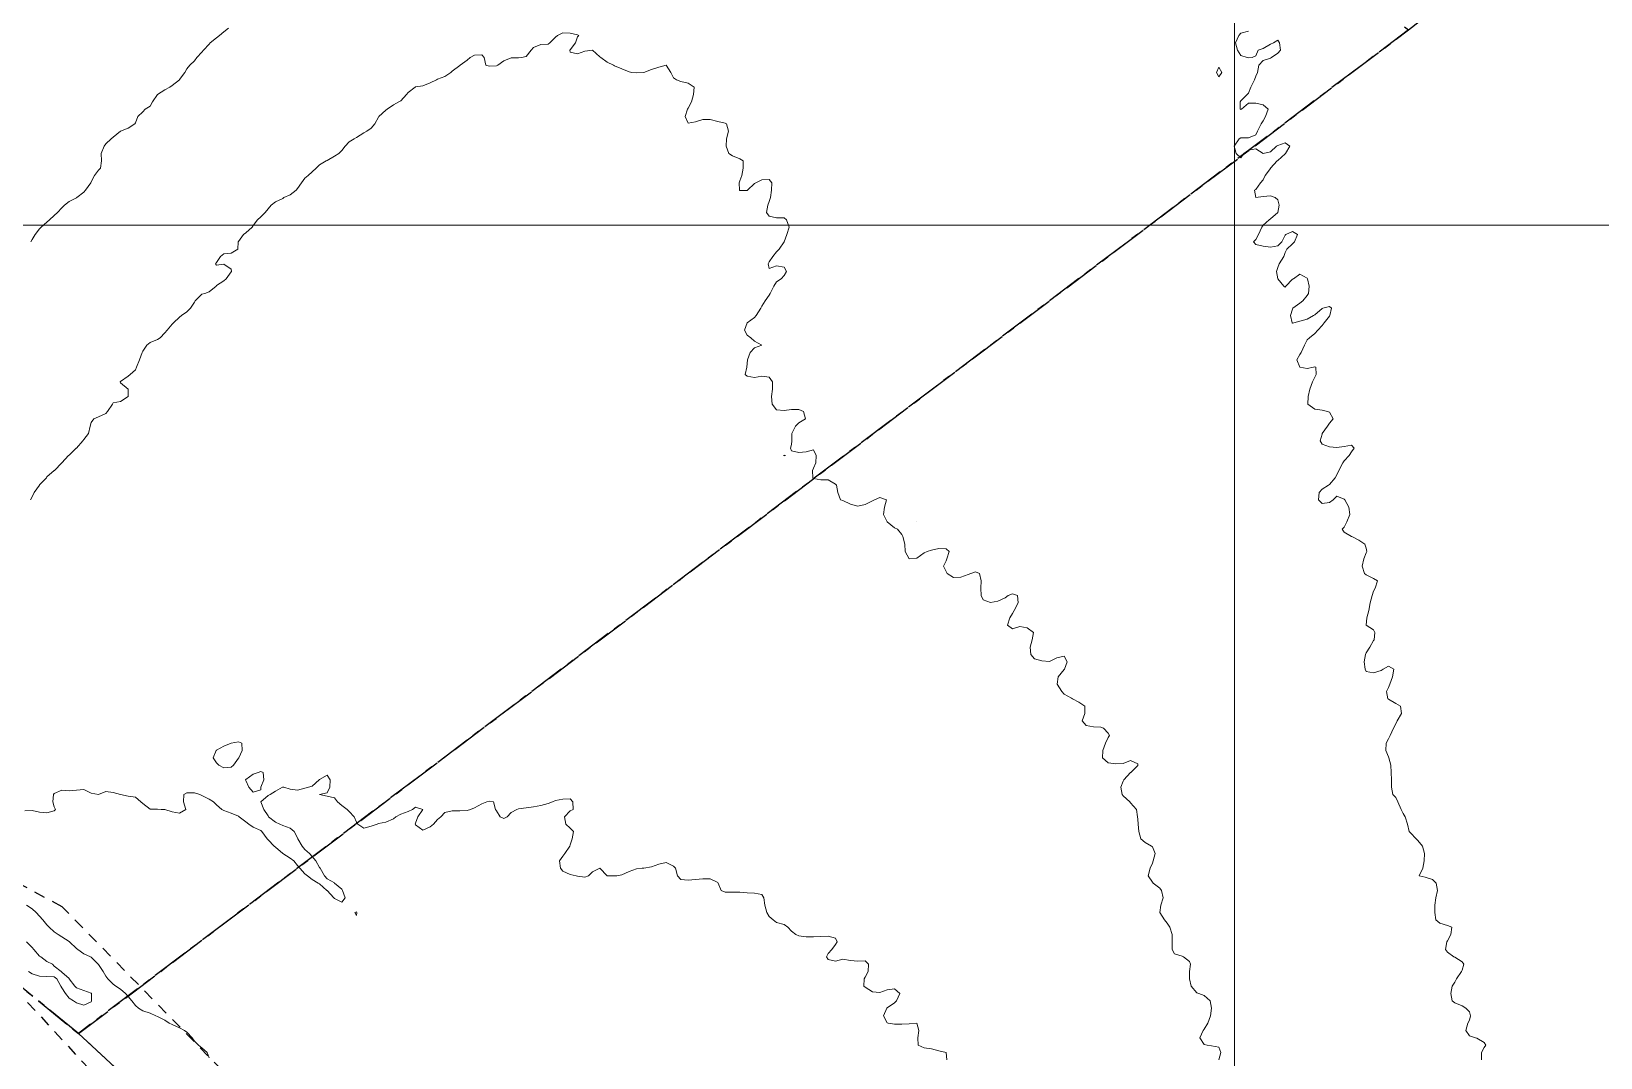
# Model space of a CAD drawing. Header units: centimetres. Extents: x 0 to 642158, y -847 to 649707.
# Drawn here: x 616185.2 to 616291.6, y 620330.9 to 620400.5 of the extents above; entities that cross this region are included whole.
import ezdxf

# ---------------------------------------------------------------- set-up
doc = ezdxf.new("R2010")
doc.units = ezdxf.units.CM
doc.header["$MEASUREMENT"] = 0
doc.linetypes.add('CENTERX2', pattern=[4, 2.5, -0.5, 0.5, -0.5])
doc.linetypes.add('JIS_02_0.7', pattern=[1.35, 0.75, -0.6])
for name, color, linetype, lineweight in [('MEV_grille', 254, 'Continuous', 9), ('WAL_parcellaire agricole', 7, 'JIS_02_0.7', 25), ('WAL_topographie 0.5', 253, 'Continuous', 20)]:
    doc.layers.add(name, color=color, linetype=linetype, lineweight=lineweight)
doc.layers.add('SPW_parcellaire cadastral', color=7, linetype='CENTERX2', lineweight=25, true_color=0xff0542)

# ---------------------------------------------------------------- blocks, each defined once
blk = doc.blocks.new('*U114')
at = {"layer": 'MEV_grille', "transparency": 33554687}
blk.add_lwpolyline([(-1338.46, 0), (1338.46, 0)], dxfattribs=at)
blk = doc.blocks.new('*U115')
at = {"layer": 'MEV_grille', "color": 0, "linetype": 'ByBlock', "lineweight": -2, "transparency": 16777216}
blk.add_blockref('*U114', (0, -2000), dxfattribs=at)
blk = doc.blocks.new('*U112')
at = {"layer": 'MEV_grille', "transparency": 33554687}
blk.add_lwpolyline([(0, 1825.48), (0, -1825.48)], dxfattribs=at)
blk = doc.blocks.new('*U113')
at = {"layer": 'MEV_grille', "color": 0, "linetype": 'ByBlock', "lineweight": -2, "transparency": 16777216}
blk.add_blockref('*U112', (900, 0), dxfattribs=at)

msp = doc.modelspace()

# ---------------------------------------------------------------- linework, layer by layer
at = {"layer": 'SPW_parcellaire cadastral'}
for points in [[(616129.31, 620374.52), (616132.6, 620378.54), (616199.69, 620465.2), (616241.16, 620431.19), (616278.61, 620400.63), (616188.38, 620332.54), (616182.57, 620337.28), (616178.58, 620340.42), (616129.31, 620374.52)], [(616290.03, 620409.61), (616303.32, 620420.25), (616323.15, 620403.09), (616399.68, 620325.69), (616371.02, 620300.45), (616358.06, 620289.88), (616353.64, 620285.88), (616330.12, 620265.67), (616329.04, 620264.85), (616291.15, 620237.51), (616212.07, 620310.72), (616188.38, 620332.54), (616278.61, 620400.63), (616290.03, 620409.61)], [(616155.9, 620242.08), (616151.22, 620245.8), (616150.2, 620246.29), (616147.2, 620247.75), (616129.19, 620273.68), (616177.48, 620338.96), (616178.58, 620340.42), (616182.57, 620337.28), (616188.38, 620332.54), (616212.07, 620310.72), (616155.9, 620242.08)]]:
    msp.add_lwpolyline(points, dxfattribs=at)
at = {"layer": 'WAL_parcellaire agricole'}
for points in [[(616430.47, 620350.42), (616414.28, 620337.83), (616396.44, 620322.99), (616379.95, 620308.49), (616357.99, 620290.05), (616319.45, 620260.32), (616248.79, 620207.31), (616220.13, 620182.81), (616158.12, 620244.8), (616217.95, 620309.81), (616187.28, 620341.14), (616141.27, 620365.8)], [(616150.91, 620359.08), (616183.11, 620336.64), (616208.95, 620308.64), (616155.62, 620243.47), (616217.86, 620182.71), (616203.66, 620173.21), (616184.17, 620157.9), (616167.87, 620143.1), (616128.47, 620104.2), (616097.78, 620073.39), (616056.23, 620032.04), (616023.65, 620063.14), (616022.71, 620062.37), (616011.3, 620073.7), (616009.71, 620074.11), (615999.98, 620060.38), (615981.48, 620034.03), (615960.98, 620049.53), (615951.28, 620035.38), (615946.22, 620026.58), (615935.6, 620032.37), (615936.08, 620036.98), (616150.91, 620359.08)]]:
    msp.add_lwpolyline(points, dxfattribs=at)
at = {"layer": 'WAL_topographie 0.5'}
for points in [[(616185.15, 620386.25), (616185.25, 620386.42), (616185.46, 620386.75), (616185.75, 620387.14), (616185.85, 620387.25), (616186.25, 620387.58), (616186.43, 620387.75), (616186.75, 620388.05), (616186.96, 620388.25), (616187.25, 620388.55), (616187.45, 620388.75), (616187.75, 620388.99), (616188.25, 620389.23), (616188.27, 620389.25), (616188.75, 620389.62), (616188.87, 620389.75), (616189.23, 620390.25), (616189.25, 620390.33), (616189.47, 620390.75), (616189.75, 620391.11), (616189.88, 620391.25), (616189.96, 620391.75), (616189.93, 620392.25), (616190.13, 620392.75), (616190.25, 620392.9), (616190.61, 620393.25), (616190.75, 620393.35), (616191.23, 620393.75), (616191.25, 620393.77), (616191.75, 620393.96), (616192.21, 620394.25), (616192.25, 620394.33), (616192.42, 620394.75), (616192.75, 620395.08), (616192.92, 620395.25), (616193.25, 620395.45), (616193.42, 620395.75), (616193.75, 620396.25), (616193.75, 620396.25), (616194.25, 620396.56), (616194.59, 620396.75), (616194.75, 620396.85), (616195.24, 620397.25), (616195.25, 620397.26), (616195.61, 620397.75), (616195.75, 620397.98), (616195.94, 620398.25), (616196.25, 620398.54), (616196.42, 620398.75), (616196.75, 620399.12), (616196.86, 620399.25), (616197.25, 620399.67), (616197.33, 620399.75), (616197.75, 620400.1), (616197.95, 620400.25), (616198.25, 620400.49), (616198.57, 620400.75)], [(616185.13, 620368.75), (616185.25, 620368.96), (616185.38, 620369.25), (616185.74, 620369.75), (616185.75, 620369.76), (616186.21, 620370.25), (616186.25, 620370.3), (616186.75, 620370.73), (616186.77, 620370.75), (616187.25, 620371.25), (616187.25, 620371.25), (616187.72, 620371.75), (616187.75, 620371.78), (616188.23, 620372.25), (616188.25, 620372.26), (616188.68, 620372.75), (616188.75, 620372.84), (616189.06, 620373.25), (616189.19, 620373.75), (616189.25, 620374), (616189.42, 620374.25), (616189.75, 620374.37), (616190.25, 620374.61), (616190.35, 620374.75), (616190.69, 620375.25), (616190.75, 620375.34), (616191.25, 620375.42), (616191.75, 620375.75), (616191.75, 620376.25), (616191.25, 620376.69), (616191.22, 620376.75), (616191.25, 620376.78), (616191.75, 620377.13), (616191.89, 620377.25), (616192.25, 620377.58), (616192.32, 620377.75), (616192.54, 620378.25), (616192.71, 620378.75), (616192.75, 620378.83), (616193.02, 620379.25), (616193.25, 620379.42), (616193.75, 620379.63), (616193.92, 620379.75), (616194.25, 620380.07), (616194.41, 620380.25), (616194.75, 620380.66), (616194.84, 620380.75), (616195.25, 620381.15), (616195.37, 620381.25), (616195.75, 620381.51), (616195.98, 620381.75), (616196.25, 620382.17), (616196.31, 620382.25), (616196.75, 620382.7), (616196.96, 620382.75), (616197.25, 620382.85), (616197.72, 620383.25), (616197.75, 620383.28), (616198.25, 620383.6), (616198.4, 620383.75), (616198.75, 620384.21), (616198.78, 620384.25), (616198.75, 620384.39), (616198.25, 620384.73), (616197.75, 620384.68), (616197.69, 620384.75), (616197.75, 620384.85), (616198.02, 620385.25), (616198.25, 620385.43), (616198.75, 620385.48), (616199.19, 620385.75), (616199.23, 620386.25), (616199.25, 620386.28), (616199.58, 620386.75), (616199.75, 620386.86), (616200.17, 620387.25), (616200.25, 620387.35), (616200.54, 620387.75), (616200.75, 620387.96), (616201.05, 620388.25), (616201.25, 620388.5), (616201.47, 620388.75), (616201.75, 620388.97), (616202.25, 620389.2), (616202.33, 620389.25), (616202.75, 620389.45), (616203.15, 620389.75), (616203.25, 620389.88), (616203.51, 620390.25), (616203.75, 620390.57), (616203.96, 620390.75), (616204.25, 620391), (616204.52, 620391.25), (616204.75, 620391.47), (616205.2, 620391.75), (616205.25, 620391.78), (616205.75, 620392.06), (616206.05, 620392.25), (616206.25, 620392.46), (616206.49, 620392.75), (616206.75, 620393.03), (616207.08, 620393.25), (616207.25, 620393.34), (616207.75, 620393.64), (616207.95, 620393.75), (616208.25, 620393.96), (616208.5, 620394.25), (616208.75, 620394.71), (616208.77, 620394.75), (616209.25, 620395.18), (616209.34, 620395.25), (616209.75, 620395.55), (616210.13, 620395.75), (616210.25, 620395.83), (616210.65, 620396.25), (616210.75, 620396.38), (616211.22, 620396.75), (616211.25, 620396.77), (616211.75, 620396.84), (616212.25, 620397.04), (616212.68, 620397.25), (616212.75, 620397.28), (616213.25, 620397.46), (616213.64, 620397.75), (616213.75, 620397.83), (616214.25, 620398.21), (616214.29, 620398.25), (616214.75, 620398.57), (616214.96, 620398.75), (616215.25, 620398.92), (616215.75, 620398.95), (616215.92, 620398.75), (616216.03, 620398.25), (616216.25, 620398.16), (616216.75, 620398.19), (616216.84, 620398.25), (616217.25, 620398.53), (616217.75, 620398.73), (616218.25, 620398.73), (616218.45, 620398.75), (616218.75, 620398.82), (616219.1, 620399.25), (616219.25, 620399.44), (616219.75, 620399.65), (616220.25, 620399.66), (616220.36, 620399.75), (616220.75, 620400.14), (616220.89, 620400.25), (616221.25, 620400.43), (616221.75, 620400.4), (616222.25, 620400.29), (616222.33, 620400.25), (616222.25, 620400.17), (616222.11, 620399.75), (616221.75, 620399.29), (616221.73, 620399.25), (616221.75, 620399.12), (616222.25, 620399), (616222.75, 620399.19), (616223.25, 620399.25), (616223.25, 620399.25), (616223.25, 620399.25), (616223.75, 620398.81), (616223.83, 620398.75), (616224.25, 620398.44), (616224.69, 620398.25), (616224.75, 620398.2), (616225.25, 620397.98), (616225.75, 620397.79), (616225.92, 620397.75), (616226.25, 620397.71), (616226.75, 620397.75), (616226.75, 620397.75), (616227.25, 620397.95), (616227.75, 620398.11), (616228.25, 620398.23), (616228.58, 620397.75), (616228.75, 620397.39), (616228.95, 620397.25), (616229.25, 620397.14), (616229.75, 620397.02), (616230.15, 620396.75), (616230.1, 620396.25), (616229.97, 620395.75), (616229.75, 620395.33), (616229.71, 620395.25), (616229.54, 620394.75), (616229.75, 620394.31), (616230.25, 620394.4), (616230.75, 620394.56), (616231.25, 620394.55), (616231.75, 620394.41), (616232.25, 620394.3), (616232.35, 620394.25), (616232.48, 620393.75), (616232.36, 620393.25), (616232.33, 620392.75), (616232.5, 620392.25), (616232.75, 620392.08), (616233.25, 620391.88), (616233.47, 620391.75), (616233.47, 620391.25), (616233.39, 620390.75), (616233.25, 620390.39), (616233.2, 620390.25), (616233.22, 620389.75), (616233.25, 620389.73), (616233.75, 620389.73), (616233.77, 620389.75), (616234.25, 620390.21), (616234.33, 620390.25), (616234.75, 620390.47), (616235.25, 620390.48), (616235.43, 620390.25), (616235.4, 620389.75), (616235.33, 620389.25), (616235.25, 620389), (616235.15, 620388.75), (616235.07, 620388.25), (616235.25, 620388), (616235.75, 620387.89), (616236.25, 620387.88), (616236.42, 620387.75), (616236.61, 620387.25), (616236.44, 620386.75), (616236.25, 620386.25), (616236.25, 620386.25), (616235.93, 620385.75), (616235.75, 620385.58), (616235.5, 620385.25), (616235.25, 620384.89), (616235.18, 620384.75), (616235.25, 620384.45), (616235.75, 620384.62), (616236.25, 620384.54), (616236.43, 620384.25), (616236.25, 620383.96), (616236.06, 620383.75), (616235.75, 620383.54), (616235.55, 620383.25), (616235.32, 620382.75), (616235.25, 620382.64), (616234.97, 620382.25), (616234.75, 620381.88), (616234.68, 620381.75), (616234.37, 620381.25), (616234.25, 620381.13), (616233.75, 620380.75), (616233.75, 620380.75), (616233.58, 620380.25), (616233.75, 620379.91), (616234, 620379.75), (616234.25, 620379.52), (616234.75, 620379.25), (616234.75, 620379.25), (616234.75, 620379.25), (616234.25, 620379.07), (616233.96, 620378.75), (616233.78, 620378.25), (616233.75, 620378), (616233.72, 620377.75), (616233.61, 620377.25), (616233.75, 620377.13), (616234.25, 620377.05), (616234.75, 620377.14), (616235.25, 620377.08), (616235.47, 620376.75), (616235.47, 620376.25), (616235.4, 620375.75), (616235.44, 620375.25), (616235.75, 620374.85), (616236.25, 620374.8), (616236.75, 620374.88), (616237.25, 620374.88), (616237.57, 620374.75), (616237.71, 620374.25), (616237.25, 620373.97), (616237.02, 620373.75), (616236.78, 620373.25), (616236.78, 620372.75), (616236.75, 620372.5), (616236.68, 620372.25), (616236.75, 620372.08), (616237.25, 620371.96), (616237.75, 620372), (616238.25, 620372.13), (616238.44, 620371.75), (616238.41, 620371.25), (616238.25, 620370.89), (616238.19, 620370.75), (616238.2, 620370.25), (616238.25, 620370.2), (616238.75, 620370.11), (616239.25, 620370.1), (616239.75, 620369.81), (616239.8, 620369.75), (616239.91, 620369.25), (616240.08, 620368.75), (616240.25, 620368.7), (616240.75, 620368.45), (616241.25, 620368.32), (616241.75, 620368.43), (616242.25, 620368.69), (616242.38, 620368.75), (616242.75, 620368.9), (616243.2, 620368.75), (616243.07, 620368.25), (616242.99, 620367.75), (616243.25, 620367.25), (616243.25, 620367.25), (616243.75, 620366.85), (616243.94, 620366.75), (616244.25, 620366.39), (616244.32, 620366.25), (616244.45, 620365.75), (616244.47, 620365.25), (616244.75, 620364.75), (616245.25, 620364.78), (616245.75, 620365.16), (616245.97, 620365.25), (616246.25, 620365.34), (616246.75, 620365.44), (616247.25, 620365.43), (616247.46, 620365.25), (616247.29, 620364.75), (616247.25, 620364.61), (616247.06, 620364.25), (616247.25, 620363.89), (616247.32, 620363.75), (616247.75, 620363.48), (616248.25, 620363.51), (616248.75, 620363.69), (616248.93, 620363.75), (616249.25, 620363.86), (616249.52, 620363.75), (616249.62, 620363.25), (616249.61, 620362.75), (616249.62, 620362.25), (616249.75, 620361.96), (616250.25, 620361.79), (616250.75, 620361.88), (616251.25, 620362.11), (616251.45, 620362.25), (616251.75, 620362.37), (616252.1, 620362.25), (616252.14, 620361.75), (616251.86, 620361.25), (616251.75, 620361.04), (616251.58, 620360.75), (616251.42, 620360.25), (616251.75, 620359.99), (616252.25, 620360.15), (616252.75, 620360.07), (616253.18, 620359.75), (616253.08, 620359.25), (616252.95, 620358.75), (616252.99, 620358.25), (616253.25, 620357.96), (616253.75, 620357.83), (616254.25, 620357.77), (616254.75, 620358.02), (616255.25, 620358.15), (616255.46, 620357.75), (616255.27, 620357.25), (616255.25, 620357.23), (616254.85, 620356.75), (616254.78, 620356.25), (616255.1, 620355.75), (616255.25, 620355.56), (616255.75, 620355.29), (616255.83, 620355.25), (616256.25, 620355.03), (616256.66, 620354.75), (616256.66, 620354.25), (616256.47, 620353.75), (616256.75, 620353.44), (616257.25, 620353.35), (616257.75, 620353.32), (616257.92, 620353.25), (616258.25, 620352.92), (616258.32, 620352.75), (616258.25, 620352.62), (616258.07, 620352.25), (616257.87, 620351.75), (616257.86, 620351.25), (616258.25, 620350.91), (616258.75, 620350.84), (616259.25, 620350.86), (616259.75, 620351.07), (616260.25, 620350.83), (616260.26, 620350.75), (616260.25, 620350.72), (616259.78, 620350.25), (616259.75, 620350.24), (616259.3, 620349.75), (616259.25, 620349.66), (616259.11, 620349.25), (616259.2, 620348.75), (616259.25, 620348.67), (616259.71, 620348.25), (616259.75, 620348.2), (616260.16, 620347.75), (616260.24, 620347.25), (616260.25, 620347.08), (616260.27, 620346.75), (616260.31, 620346.25), (616260.46, 620345.75), (616260.75, 620345.51), (616261.19, 620345.25), (616261.25, 620345.2), (616261.43, 620344.75), (616261.3, 620344.25), (616261.25, 620344.1), (616261.09, 620343.75), (616260.95, 620343.25), (616261.25, 620342.81), (616261.3, 620342.75), (616261.75, 620342.4), (616261.86, 620342.25), (616261.97, 620341.75), (616261.82, 620341.25), (616261.75, 620340.75), (616262.07, 620340.25), (616262.25, 620340.03), (616262.42, 620339.75), (616262.58, 620339.25), (616262.58, 620338.75), (616262.58, 620338.25), (616262.75, 620337.94), (616263.25, 620337.78), (616263.35, 620337.75), (616263.75, 620337.42), (616263.82, 620337.25), (616263.75, 620336.75), (616263.75, 620336.25), (616263.88, 620335.75), (616264.25, 620335.3), (616264.4, 620335.25), (616264.75, 620335.12), (616265.17, 620334.75), (616265.24, 620334.25), (616265.19, 620333.75), (616265.01, 620333.25), (616264.75, 620332.83), (616264.69, 620332.75), (616264.46, 620332.25), (616264.75, 620331.8), (616264.96, 620331.75), (616265.25, 620331.7), (616265.75, 620331.62), (616265.88, 620331.25), (616265.75, 620330.75)], [(616267.75, 620400.54), (616267.25, 620400.42), (616267.11, 620400.25), (616266.88, 620399.75), (616267.01, 620399.25), (616267.25, 620398.9), (616267.67, 620398.75), (616267.75, 620398.73), (616268, 620398.75), (616268.25, 620398.88), (616268.42, 620399.25), (616268.75, 620399.38), (616269.25, 620399.67), (616269.46, 620399.75), (616269.75, 620399.93), (616269.87, 620399.75), (616269.94, 620399.25), (616269.75, 620399.05), (616269.33, 620398.75), (616269.25, 620398.71), (616268.75, 620398.55), (616268.47, 620398.25), (616268.38, 620397.75), (616268.25, 620397.5), (616268.16, 620397.25), (616267.92, 620396.75), (616267.75, 620396.33), (616267.67, 620396.25), (616267.25, 620395.83), (616267.19, 620395.75), (616267.2, 620395.25), (616267.25, 620395.23), (616267.28, 620395.25), (616267.75, 620395.66), (616268.25, 620395.66), (616268.75, 620395.55), (616269.09, 620395.25), (616268.91, 620394.75), (616268.75, 620394.47), (616268.63, 620394.25), (616268.36, 620393.75), (616268.25, 620393.52), (616267.75, 620393.31), (616267.25, 620393.32), (616267.12, 620393.25), (616266.79, 620392.75), (616266.92, 620392.25), (616267.25, 620391.96), (616267.45, 620392.25), (616267.75, 620392.48), (616268.25, 620392.56), (616268.75, 620392.25), (616269.25, 620392.36), (616269.66, 620392.75), (616269.75, 620392.79), (616270.25, 620392.97), (616270.56, 620392.75), (616270.27, 620392.25), (616270.25, 620392.22), (616269.75, 620391.78), (616269.71, 620391.75), (616269.26, 620391.25), (616269.25, 620391.23), (616268.9, 620390.75), (616268.75, 620390.47), (616268.58, 620390.25), (616268.25, 620389.81), (616268.17, 620389.75), (616268.25, 620389.25), (616268.75, 620389.33), (616269.25, 620389.37), (616269.56, 620389.25), (616269.75, 620389.1), (616269.83, 620388.75), (616269.75, 620388.25), (616269.75, 620388.25), (616269.25, 620387.82), (616269.17, 620387.75), (616268.75, 620387.38), (616268.67, 620387.25), (616268.43, 620386.75), (616268.25, 620386.42), (616268.11, 620386.25), (616268.25, 620386.08), (616268.75, 620385.97), (616269.25, 620385.9), (616269.75, 620385.99), (616270.01, 620386.25), (616270.25, 620386.7), (616270.3, 620386.75), (616270.75, 620386.96), (616271.08, 620386.75), (616270.88, 620386.25), (616270.75, 620386.11), (616270.36, 620385.75), (616270.25, 620385.53), (616270.15, 620385.25), (616269.84, 620384.75), (616269.75, 620384.52), (616269.65, 620384.25), (616269.75, 620383.75), (616269.75, 620383.75), (616270.15, 620383.25), (616270.25, 620383.18), (616270.29, 620383.25), (616270.75, 620383.71), (616270.81, 620383.75), (616271.25, 620384.06), (616271.75, 620383.78), (616271.76, 620383.75), (616271.87, 620383.25), (616271.82, 620382.75), (616271.75, 620382.62), (616271.44, 620382.25), (616271.25, 620382.1), (616270.77, 620381.75), (616270.75, 620381.69), (616270.6, 620381.25), (616270.72, 620380.75), (616270.75, 620380.73), (616270.83, 620380.75), (616271.25, 620380.86), (616271.75, 620381.01), (616272.17, 620381.25), (616272.25, 620381.31), (616272.75, 620381.72), (616272.81, 620381.75), (616273.25, 620381.86), (616273.38, 620381.75), (616273.27, 620381.25), (616273.25, 620381.21), (616272.9, 620380.75), (616272.75, 620380.58), (616272.47, 620380.25), (616272.25, 620380.03), (616271.9, 620379.75), (616271.75, 620379.6), (616271.55, 620379.25), (616271.34, 620378.75), (616271.25, 620378.6), (616271.03, 620378.25), (616271.25, 620377.75), (616271.25, 620377.75), (616271.75, 620377.66), (616272.18, 620377.75), (616272.25, 620377.77), (616272.33, 620377.75), (616272.36, 620377.25), (616272.25, 620377.07), (616272.11, 620376.75), (616271.92, 620376.25), (616271.81, 620375.75), (616271.78, 620375.25), (616272.25, 620374.89), (616272.75, 620374.83), (616273.12, 620374.75), (616273.25, 620374.69), (616273.51, 620374.25), (616273.25, 620373.94), (616273.13, 620373.75), (616272.76, 620373.25), (616272.75, 620373.2), (616272.62, 620372.75), (616272.75, 620372.52), (616273.25, 620372.35), (616273.75, 620372.3), (616274.25, 620372.36), (616274.75, 620372.46), (616274.93, 620372.25), (616274.75, 620372), (616274.6, 620371.75), (616274.25, 620371.4), (616274.16, 620371.25), (616273.89, 620370.75), (616273.75, 620370.45), (616273.65, 620370.25), (616273.25, 620369.8), (616273.18, 620369.75), (616272.75, 620369.48), (616272.55, 620369.25), (616272.51, 620368.75), (616272.75, 620368.51), (616273.25, 620368.56), (616273.5, 620368.75), (616273.75, 620368.99), (616274.25, 620368.79), (616274.29, 620368.75), (616274.56, 620368.25), (616274.64, 620367.75), (616274.42, 620367.25), (616274.25, 620366.89), (616274.12, 620366.75), (616274.25, 620366.55), (616274.75, 620366.27), (616274.78, 620366.25), (616275.25, 620366.02), (616275.66, 620365.75), (616275.75, 620365.46), (616275.79, 620365.25), (616275.75, 620365.15), (616275.59, 620364.75), (616275.48, 620364.25), (616275.63, 620363.75), (616275.75, 620363.66), (616276.25, 620363.42), (616276.5, 620363.25), (616276.35, 620362.75), (616276.25, 620362.56), (616276.14, 620362.25), (616276.01, 620361.75), (616275.92, 620361.25), (616275.78, 620360.75), (616275.75, 620360.25), (616276.25, 620359.92), (616276.33, 620359.75), (616276.28, 620359.25), (616276.25, 620359.21), (616276, 620358.75), (616275.75, 620358.36), (616275.69, 620358.25), (616275.61, 620357.75), (616275.67, 620357.25), (616275.75, 620357.1), (616276.25, 620357.01), (616276.75, 620357.17), (616276.89, 620357.25), (616277.25, 620357.46), (616277.61, 620357.25), (616277.53, 620356.75), (616277.34, 620356.25), (616277.25, 620356.01), (616277.13, 620355.75), (616277.22, 620355.25), (616277.25, 620355.22), (616277.75, 620354.93), (616278.08, 620354.75), (616278.15, 620354.25), (616277.85, 620353.75), (616277.75, 620353.55), (616277.59, 620353.25), (616277.38, 620352.75), (616277.25, 620352.53), (616277.11, 620352.25), (616277.08, 620351.75), (616277.25, 620351.31), (616277.28, 620351.25), (616277.41, 620350.75), (616277.43, 620350.25), (616277.45, 620349.75), (616277.47, 620349.25), (616277.55, 620348.75), (616277.75, 620348.56), (616277.9, 620348.25), (616278.11, 620347.75), (616278.25, 620347.46), (616278.39, 620347.25), (616278.54, 620346.75), (616278.65, 620346.25), (616278.75, 620346.16), (616279.13, 620345.75), (616279.25, 620345.63), (616279.57, 620345.25), (616279.7, 620344.75), (616279.68, 620344.25), (616279.59, 620343.75), (616279.33, 620343.25), (616279.75, 620343.15), (616280.25, 620343), (616280.5, 620342.75), (616280.57, 620342.25), (616280.46, 620341.75), (616280.39, 620341.25), (616280.4, 620340.75), (616280.46, 620340.25), (616280.75, 620340.03), (616281.25, 620339.87), (616281.56, 620339.75), (616281.49, 620339.25), (616281.25, 620338.83), (616281.21, 620338.75), (616281.13, 620338.25), (616281.25, 620338.06), (616281.68, 620337.75), (616281.75, 620337.71), (616282.25, 620337.4), (616282.36, 620337.25), (616282.25, 620336.85), (616282.22, 620336.75), (616281.87, 620336.25), (616281.75, 620336.02), (616281.57, 620335.75), (616281.49, 620335.25), (616281.58, 620334.75), (616281.75, 620334.62), (616282.25, 620334.41), (616282.51, 620334.25), (616282.75, 620334.01), (616282.83, 620333.75), (616282.75, 620333.45), (616282.65, 620333.25), (616282.5, 620332.75), (616282.75, 620332.38), (616283.15, 620332.25), (616283.25, 620332.23), (616283.75, 620331.94), (616283.85, 620331.75), (616283.75, 620331.59), (616283.57, 620331.25), (616283.56, 620330.75)], [(616265.75, 620397.44), (616265.94, 620397.75), (616265.75, 620398.11), (616265.58, 620397.75), (616265.75, 620397.44)], [(616236.25, 620371.73), (616236.35, 620371.75), (616236.25, 620371.79), (616236.22, 620371.75), (616236.25, 620371.73)], [(616245.25, 620367.25), (616245.25, 620367.25), (616245.25, 620367.25), (616245.25, 620367.25), (616245.25, 620367.25)], [(616198.9, 620350.75), (616198.75, 620350.61), (616198.25, 620350.56), (616197.9, 620350.75), (616197.75, 620350.91), (616197.53, 620351.25), (616197.73, 620351.75), (616197.75, 620351.77), (616198.25, 620352.03), (616198.75, 620352.25), (616198.75, 620352.25), (616199.25, 620352.34), (616199.48, 620352.25), (616199.5, 620351.75), (616199.26, 620351.25), (616199.25, 620351.23), (616198.9, 620350.75)], [(616184.75, 620347.64), (616185.25, 620347.67), (616185.75, 620347.56), (616186.25, 620347.51), (616186.75, 620347.65), (616186.82, 620347.75), (616186.75, 620347.92), (616186.66, 620348.25), (616186.69, 620348.75), (616186.75, 620348.82), (616187.25, 620349.05), (616187.75, 620349), (616188.25, 620349.04), (616188.75, 620349.09), (616189.25, 620348.84), (616189.75, 620348.75), (616190.25, 620348.95), (616190.75, 620348.9), (616191.25, 620348.75), (616191.25, 620348.75), (616191.75, 620348.64), (616192.25, 620348.58), (616192.61, 620348.25), (616192.75, 620348.14), (616193.25, 620347.77), (616193.75, 620347.77), (616194, 620347.75), (616194.25, 620347.74), (616194.75, 620347.57), (616195.25, 620347.5), (616195.67, 620347.75), (616195.52, 620348.25), (616195.53, 620348.75), (616195.75, 620348.86), (616196.25, 620348.88), (616196.63, 620348.75), (616196.75, 620348.69), (616197.25, 620348.45), (616197.56, 620348.25), (616197.75, 620348.06), (616198.12, 620347.75), (616198.25, 620347.67), (616198.75, 620347.48), (616199.25, 620347.28), (616199.28, 620347.25), (616199.75, 620346.9), (616199.95, 620346.75), (616200.25, 620346.55), (616200.75, 620346.32), (616200.82, 620346.25), (616201.2, 620345.75), (616201.25, 620345.69), (616201.67, 620345.25), (616201.75, 620345.19), (616202.25, 620344.75), (616202.25, 620344.75), (616202.75, 620344.43), (616202.99, 620344.25), (616203.25, 620343.95), (616203.41, 620343.75), (616203.75, 620343.38), (616203.92, 620343.25), (616204.25, 620343), (616204.64, 620342.75), (616204.75, 620342.69), (616205.24, 620342.25), (616205.25, 620342.24), (616205.71, 620341.75), (616205.75, 620341.71), (616206.25, 620341.46), (616206.47, 620341.75), (616206.31, 620342.25), (616206.25, 620342.33), (616205.76, 620342.75), (616205.75, 620342.76), (616205.25, 620343.03), (616205.07, 620343.25), (616204.78, 620343.75), (616204.75, 620343.81), (616204.49, 620344.25), (616204.25, 620344.55), (616204.05, 620344.75), (616203.75, 620345.03), (616203.56, 620345.25), (616203.27, 620345.75), (616203.25, 620345.81), (616203.01, 620346.25), (616202.75, 620346.48), (616202.25, 620346.66), (616202.04, 620346.75), (616201.75, 620346.89), (616201.29, 620347.25), (616201.25, 620347.31), (616200.97, 620347.75), (616200.75, 620348.25), (616200.75, 620348.25), (616200.75, 620348.25), (616201.25, 620348.68), (616201.4, 620348.75), (616201.75, 620348.98), (616202.22, 620349.25), (616202.25, 620349.26), (616202.32, 620349.25), (616202.75, 620349.13), (616203.25, 620349.06), (616203.75, 620349.18), (616204, 620349.25), (616204.25, 620349.33), (616204.72, 620349.75), (616204.75, 620349.78), (616205.25, 620350.06), (616205.46, 620349.75), (616205.44, 620349.25), (616205.25, 620348.86), (616204.75, 620348.75), (616205.25, 620348.64), (616205.75, 620348.52), (616205.97, 620348.25), (616206.25, 620348.01), (616206.62, 620347.75), (616206.75, 620347.61), (616207.08, 620347.25), (616207.25, 620346.89), (616207.33, 620346.75), (616207.75, 620346.47), (616208.25, 620346.61), (616208.66, 620346.75), (616208.75, 620346.78), (616209.25, 620346.88), (616209.75, 620347.11), (616209.91, 620347.25), (616210.25, 620347.43), (616210.75, 620347.6), (616211.05, 620347.75), (616211.25, 620347.89), (616211.75, 620347.75), (616211.75, 620347.75), (616211.75, 620347.75), (616211.42, 620347.25), (616211.25, 620346.81), (616211.23, 620346.75), (616211.25, 620346.7), (616211.75, 620346.34), (616212.25, 620346.57), (616212.47, 620346.75), (616212.75, 620347.06), (616212.97, 620347.25), (616213.25, 620347.54), (616213.75, 620347.64), (616214.25, 620347.64), (616214.75, 620347.68), (616214.98, 620347.75), (616215.25, 620347.85), (616215.75, 620348.12), (616216.1, 620348.25), (616216.25, 620348.3), (616216.55, 620348.25), (616216.69, 620347.75), (616216.75, 620347.64), (616217, 620347.25), (616217.25, 620347.12), (616217.48, 620347.25), (616217.75, 620347.54), (616218.12, 620347.75), (616218.25, 620347.79), (616218.75, 620347.85), (616219.25, 620347.93), (616219.75, 620348.02), (616220.25, 620348.15), (616220.55, 620348.25), (616220.75, 620348.34), (616221.25, 620348.45), (616221.75, 620348.46), (616221.92, 620348.25), (616221.94, 620347.75), (616221.75, 620347.65), (616221.35, 620347.25), (616221.44, 620346.75), (616221.75, 620346.48), (616221.97, 620346.25), (616221.88, 620345.75), (616221.75, 620345.35), (616221.72, 620345.25), (616221.38, 620344.75), (616221.25, 620344.58), (616221.02, 620344.25), (616221.09, 620343.75), (616221.25, 620343.55), (616221.75, 620343.34), (616222.14, 620343.25), (616222.25, 620343.22), (616222.75, 620343.14), (616222.98, 620343.25), (616223.25, 620343.52), (616223.75, 620343.75), (616223.75, 620343.75), (616223.75, 620343.75), (616224.25, 620343.25), (616224.25, 620343.25), (616224.75, 620343.24), (616224.92, 620343.25), (616225.25, 620343.3), (616225.75, 620343.53), (616226.25, 620343.71), (616226.62, 620343.75), (616226.75, 620343.76), (616227.25, 620343.84), (616227.75, 620344.03), (616228.25, 620344.14), (616228.75, 620343.9), (616228.88, 620343.75), (616229.02, 620343.25), (616229.25, 620343), (616229.75, 620342.95), (616230.25, 620343), (616230.75, 620343.04), (616231.25, 620343.04), (616231.75, 620342.79), (616231.79, 620342.75), (616231.98, 620342.25), (616232.25, 620342.13), (616232.75, 620342.14), (616233.25, 620342.14), (616233.75, 620342.08), (616234.25, 620342.06), (616234.75, 620341.97), (616234.88, 620341.75), (616234.94, 620341.25), (616235.08, 620340.75), (616235.25, 620340.49), (616235.51, 620340.25), (616235.75, 620340.07), (616236.25, 620339.94), (616236.52, 620339.75), (616236.75, 620339.48), (616237.05, 620339.25), (616237.25, 620339.17), (616237.75, 620339.11), (616238.25, 620339.11), (616238.75, 620339.12), (616239.25, 620339.15), (616239.75, 620339), (616239.85, 620338.75), (616239.75, 620338.57), (616239.5, 620338.25), (616239.25, 620337.96), (616239.14, 620337.75), (616239.25, 620337.57), (616239.75, 620337.46), (616240.25, 620337.58), (616240.75, 620337.5), (616241.25, 620337.45), (616241.75, 620337.47), (616241.99, 620337.25), (616241.97, 620336.75), (616241.75, 620336.37), (616241.68, 620336.25), (616241.66, 620335.75), (616241.75, 620335.69), (616242.25, 620335.36), (616242.75, 620335.32), (616243.25, 620335.51), (616243.75, 620335.58), (616244.1, 620335.25), (616243.88, 620334.75), (616243.75, 620334.63), (616243.25, 620334.29), (616243.22, 620334.25), (616243, 620333.75), (616243.25, 620333.27), (616243.32, 620333.25), (616243.75, 620333.18), (616244.25, 620333.17), (616244.75, 620333.2), (616245.25, 620333.25), (616245.25, 620333.25), (616245.25, 620333.25), (616245.4, 620332.75), (616245.32, 620332.25), (616245.34, 620331.75), (616245.75, 620331.58), (616246.25, 620331.5), (616246.75, 620331.37), (616247.25, 620331.25), (616247.25, 620331.25), (616247.3, 620330.75)], [(616200.77, 620349.25), (616200.75, 620349.08), (616200.25, 620348.92), (616199.94, 620349.25), (616199.75, 620349.71), (616199.73, 620349.75), (616199.75, 620349.77), (616200.25, 620350.13), (616200.57, 620350.25), (616200.75, 620350.32), (616200.92, 620350.25), (616200.96, 620349.75), (616200.77, 620349.25)], [(616184.87, 620341.25), (616185.25, 620340.99), (616185.53, 620340.75), (616185.75, 620340.51), (616185.98, 620340.25), (616186.25, 620339.91), (616186.39, 620339.75), (616186.75, 620339.45), (616187.02, 620339.25), (616187.25, 620339.09), (616187.75, 620338.78), (616187.79, 620338.75), (616188.25, 620338.31), (616188.34, 620338.25), (616188.75, 620337.94), (616189.2, 620337.75), (616189.25, 620337.72), (616189.73, 620337.25), (616189.75, 620337.22), (616190.06, 620336.75), (616190.25, 620336.44), (616190.37, 620336.25), (616190.75, 620335.88), (616190.92, 620335.75), (616191.25, 620335.55), (616191.59, 620335.25), (616191.75, 620335.06), (616192.02, 620334.75), (616192.25, 620334.45), (616192.47, 620334.25), (616192.75, 620334.09), (616193.25, 620333.92), (616193.63, 620333.75), (616193.75, 620333.7), (616194.25, 620333.45), (616194.55, 620333.25), (616194.75, 620333.15), (616195.25, 620332.93), (616195.58, 620332.75), (616195.75, 620332.64), (616196.11, 620332.25), (616196.25, 620332.02), (616196.54, 620331.75), (616196.75, 620331.58), (616197.11, 620331.25), (616197.25, 620330.9)], [(616207.25, 620340.55), (616207.28, 620340.75), (616207.25, 620340.79), (616207.14, 620340.75), (616207.25, 620340.55)], [(616185.01, 620336.75), (616185.25, 620336.59), (616185.75, 620336.44), (616186.25, 620336.42), (616186.75, 620336.39), (616186.92, 620336.25), (616187.2, 620335.75), (616187.25, 620335.63), (616187.5, 620335.25), (616187.75, 620334.94), (616188.05, 620334.75), (616188.25, 620334.63), (616188.75, 620334.47), (616189.25, 620334.68), (616189.27, 620334.75), (616189.27, 620335.25), (616189.25, 620335.27), (616188.75, 620335.45), (616188.25, 620335.63), (616188.15, 620335.75), (616187.76, 620336.25), (616187.75, 620336.27), (616187.25, 620336.71), (616187.22, 620336.75), (616186.75, 620337.1), (616186.63, 620337.25), (616186.25, 620337.43), (616185.83, 620337.75), (616185.75, 620337.8), (616185.36, 620338.25), (616185.25, 620338.38), (616184.87, 620338.75)]]:
    msp.add_lwpolyline(points, dxfattribs=at)

# ---------------------------------------------------------------- block references
at = {"layer": 'MEV_grille', "transparency": 33554687}
for name, p in [('*U113', (615366.81, 620593.64)), ('*U115', (616669.48, 622387.38))]:
    msp.add_blockref(name, p, dxfattribs=at)

doc.saveas('drawing.dxf')
